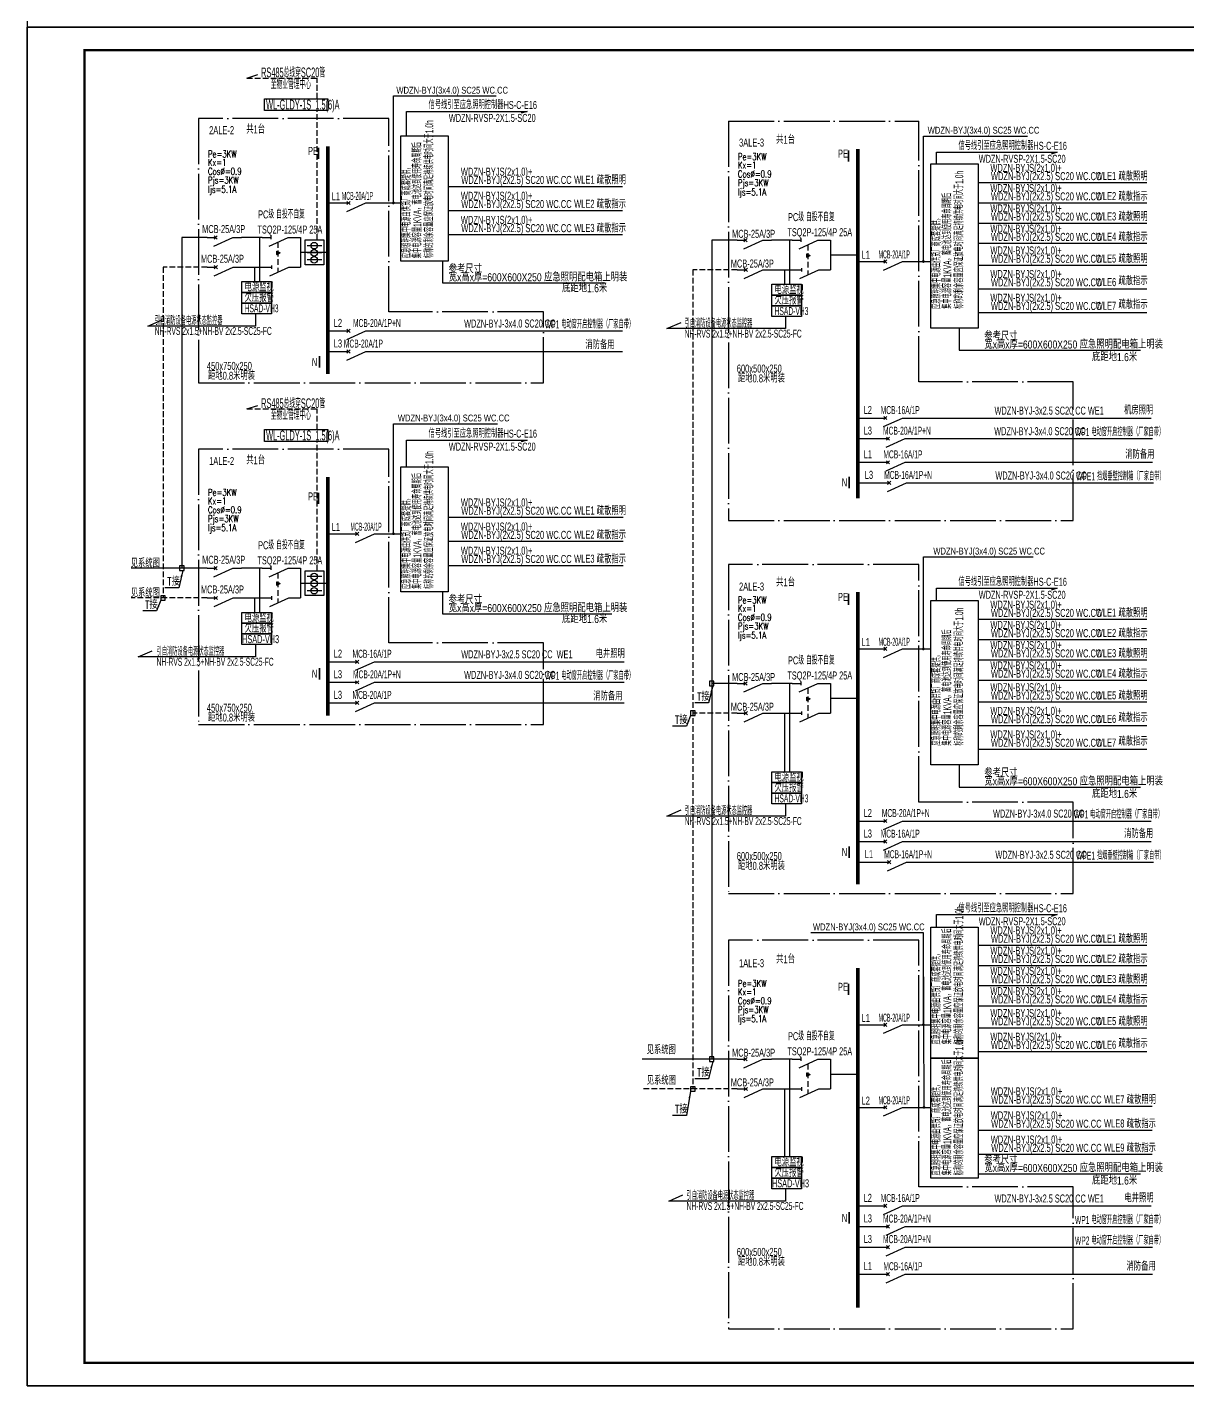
# Model space of a CAD drawing. Extents: x -118086 to 144314, y -110039 to 305761.
# Drawn here: x 27084 to 77795, y -110039 to -50639 of the extents above; entities that cross this region are included whole.
import ezdxf

# ---------------------------------------------------------------- set-up
doc = ezdxf.new("R2010")
doc.units = 0
doc.header["$LTSCALE"] = 1000
for name, pattern in [('CONTINOUS', [0]), ('DASH', [0.35, 0.25, -0.1]), ('DOTE', [2.42, 2, -0.2, 0.02, -0.2]), ('HIDDEN', [0.375, 0.25, -0.125])]:
    doc.linetypes.add(name, pattern=pattern)
doc.layers.get('0').update_dxf_attribs({"linetype": 'CONTINUOUS'})
for name, color, linetype in [('D-TEXT', 7, 'CONTINUOUS'), ('DIM-箱柜', 3, 'CONTINUOUS'), ('DQ', 7, 'CONTINOUS'), ('EL-1', 4, 'DASH'), ('EQUIP', 3, 'CONTINUOUS'), ('PUB_TEXT', 7, 'CONTINUOUS'), ('SIG_TEXT', 7, 'CONTINUOUS'), ('TEL_LEAD', 3, 'CONTINUOUS'), ('TEL_SYMB', 3, 'CONTINUOUS'), ('TEL_TEXT', 3, 'CONTINUOUS'), ('TEL_TITLE', 7, 'CONTINUOUS'), ('WIRE', 4, 'CONTINUOUS'), ('WIRE-照明', 1, 'CONTINUOUS'), ('XT', 6, 'CONTINUOUS'), ('内审意见修改', 2, 'CONTINUOUS')]:
    doc.layers.add(name, color=color, linetype=linetype)
doc.layers.add('内审要求修改2.10', color=6, linetype='CONTINUOUS', plot=False)
doc.layers.get('内审要求修改2.10').off()
doc.styles.add('_COMPLEX', font='ros.shx', dxfattribs={"width": 0.6, "bigfont": 'jd.shx'})
doc.styles.add('_HZTXT', font='ROS', dxfattribs={"width": 0.8, "bigfont": 'JD'})
doc.styles.add('_JD', font='ros.shx', dxfattribs={"width": 0.65, "bigfont": 'jd.shx'})
doc.styles.add('_TEL_DIM', font='ROMANS2', dxfattribs={"width": 0.8, "height": 3.5, "bigfont": 'HZDF2'})
doc.styles.add('B', font='ros.shx', dxfattribs={"width": 0.8, "bigfont": 'jd.shx'})
doc.styles.add('DIM_FONT', font='ROMANS', dxfattribs={"bigfont": 'HZTXT'})
doc.styles.add('JD', font='ros.shx', dxfattribs={"width": 0.8, "height": 600, "bigfont": 'hztxt.shx'})
doc.styles.get("Standard").update_dxf_attribs({"font": 'GBENOR', "bigfont": 'GBCBIG'})

# ---------------------------------------------------------------- blocks, each defined once
blk = doc.blocks.new('M_M7')
for p, q in [((-0.25, -0.2), (0, -0.75)), ((-0.047, -0.297), (0.047, -0.203)), ((-0.047, -0.203), (0.047, -0.297))]:
    blk.add_line(p, q)
for points in [[(0, 0), (0, -0.25)], [(0, -0.75), (0, -1)]]:
    blk.add_lwpolyline(points)
at = {"width": 0.8, "flags": 9}
blk.add_attdef('S', (0.25, -0.5), '', height=0.2, dxfattribs=at)
blk = doc.blocks.new('M_M8')
for p, q in [((-0.25, -0.2), (0, -0.75)), ((0.05, -0.25), (-0.05, -0.25))]:
    blk.add_line(p, q)
for points in [[(0, 0), (0, -0.25)], [(0, -0.75), (0, -1)]]:
    blk.add_lwpolyline(points)
at = {"style": 'DIM_FONT', "width": 0.8, "flags": 9}
blk.add_attdef('S', (0.25, -0.5), '', height=0.2, dxfattribs=at)
blk = doc.blocks.new('SADF AGF AERG AER GER')
at = {"layer": 'DIM-箱柜'}
blk.add_lwpolyline([(-462150, -1228514), (-378050, -1228514), (-378050, -1287914), (-462150, -1287914)], close=True, dxfattribs=at)
blk = doc.blocks.new('A$C6873132B')
at = {"layer": 'DIM-箱柜'}
blk.add_blockref('SADF AGF AERG AER GER', (378050, 1287914), dxfattribs=at)

msp = doc.modelspace()

# ---------------------------------------------------------------- linework, layer by layer
at = {"color": 0}
for p, q in [((36682, -52866, 0), (37159, -52715, 0)), ((36682, -67328, 0), (37159, -67177, 0))]:
    msp.add_line(p, q, dxfattribs=at)
at = {"linetype": 'DASH'}
for p, q in [((36682, -52866, 0), (39747, -52866, 0)), ((39747, -53766), (39747, -52866, 0)), ((39747, -59939), (39747, -54285)), ((36682, -67328, 0), (39747, -67328, 0)), ((39747, -68228), (39747, -67328, 0)), ((39747, -74401), (39747, -68747))]:
    msp.add_line(p, q, dxfattribs=at)
at = {"color": 0, "linetype": 'DOTE'}
for p, q in [((42888, -54628), (34574, -54628)), ((34574, -54628), (34574, -66189)), ((42888, -63091), (42888, -54628)), ((57727, -54745), (57727, -72210)), ((57727, -54745), (66041, -54745)), ((66041, -66148), (66041, -54745)), ((49638, -63091), (42888, -63091)), ((49638, -66189), (49638, -63091)), ((34574, -66189), (49638, -66189)), ((72792, -66148), (66041, -66148)), ((72792, -72210), (72792, -66148)), ((42888, -69091), (34574, -69091)), ((34574, -69091), (34574, -81132)), ((42888, -77553), (42888, -69091)), ((57727, -72210), (72792, -72210)), ((66041, -74125), (57727, -74125)), ((57727, -74125), (57727, -88515)), ((66041, -84517), (66041, -74125)), ((49638, -77553), (42888, -77553)), ((49638, -81132), (49638, -77553)), ((34574, -81132), (49638, -81132)), ((72792, -84517), (66041, -84517)), ((72792, -88515), (72792, -84517)), ((57727, -88515), (72792, -88515)), ((66041, -90556), (57727, -90556)), ((57727, -90556), (57727, -107547)), ((66041, -101346), (66041, -90556)), ((72792, -101346), (66041, -101346)), ((72792, -107547), (72792, -101346)), ((57727, -107547), (72792, -107547))]:
    msp.add_line(p, q, dxfattribs=at)
at = {"color": 2}
for points in [[(37460, -53766), (40217, -53766), (40217, -54285), (37460, -54285)], [(37460, -68228), (40217, -68228), (40217, -68747), (37460, -68747)]]:
    msp.add_lwpolyline(points, close=True, dxfattribs=at)
at = {"color": 1, "linetype": 'Continuous', "const_width": 72.9}
for points in [[(39815, -55909), (39815, -56405)], [(62968, -56025), (62968, -56522)], [(39850, -65020), (39850, -65531)], [(63004, -70287), (63004, -70797)], [(39815, -70989), (39815, -71486)], [(62968, -75405), (62968, -75902)], [(39850, -78649), (39850, -79159)], [(63004, -86447), (63004, -86957)], [(62968, -92455), (62968, -92952)], [(63004, -102441), (63004, -102951)]]:
    msp.add_lwpolyline(points, dxfattribs=at)
at = {"color": 0}
for points in [[(39231, -59939), (40040, -59939), (40040, -61027), (39231, -61027)], [(39231, -74401), (40040, -74401), (40040, -75490), (39231, -75490)]]:
    msp.add_lwpolyline(points, close=True, dxfattribs=at)
at = {"color": 2}
for centre in [(39625, -60192, 0), (39625, -60504, 0), (39625, -60814, 0), (39625, -74654, 0), (39625, -74966, 0), (39625, -75276, 0)]:
    msp.add_circle(centre, 143, dxfattribs=at)
at = {"layer": 'EL-1'}
for p, q in [((34952, -61133), (33019, -61133)), ((33019, -61133), (33019, -75595)), ((56173, -61249), (56173, -97061)), ((58106, -61249), (56173, -61249)), ((34952, -75595), (31631, -75595)), ((58106, -80629), (56173, -80629)), ((58106, -97061), (53952, -97061))]:
    msp.add_line(p, q, dxfattribs=at)
at = {"layer": 'EQUIP'}
for points in [[(33739, -74396), (33939, -74396), (33939, -74196), (33739, -74196)], [(32919, -75695), (33119, -75695), (33119, -75495), (32919, -75495)], [(56893, -79430), (57093, -79430), (57093, -79230), (56893, -79230)], [(56073, -80729), (56273, -80729), (56273, -80529), (56073, -80529)], [(56893, -95861), (57093, -95861), (57093, -95661), (56893, -95661)], [(56073, -97161), (56273, -97161), (56273, -96961), (56073, -96961)]]:
    msp.add_lwpolyline(points, close=True, dxfattribs=at)
at = {"layer": 'PUB_TEXT'}
for p, q in [((45228, -60868), (45228, -61823)), ((45228, -61823), (52331, -61823)), ((67809, -63794), (67809, -64763)), ((67809, -64763), (75735, -64763)), ((45228, -75330), (45228, -76285)), ((45228, -76285), (52630, -76285)), ((67809, -82890), (67809, -83859)), ((67809, -83859), (75735, -83859)), ((68632, -100764), (75735, -100764))]:
    msp.add_line(p, q, dxfattribs=at)
for points in [[(45228, -60868), (45228, -61823)], [(45228, -75330), (45228, -76285)]]:
    msp.add_lwpolyline(points, dxfattribs=at)
at = {"layer": 'TEL_LEAD'}
for p, q in [((43086, -58325), (43086, -53648)), ((43086, -53648), (47573, -53648)), ((66240, -60885), (66240, -55398)), ((66240, -60885), (66240, -55398)), ((66240, -55398), (70788, -55398)), ((43086, -72788), (43086, -67979)), ((43086, -67979), (47639, -67979)), ((66240, -77822), (66240, -73798)), ((66240, -77822), (66240, -73798)), ((66240, -73798), (71034, -73798)), ((33884, -74396), (33704, -75150)), ((33884, -74396), (33704, -75150)), ((33884, -74396), (33704, -75150)), ((33704, -75150), (33097, -75150)), ((32919, -75695), (32739, -76163)), ((32919, -75695), (32739, -76163)), ((32919, -75695), (32739, -76163)), ((32739, -76163), (32132, -76163)), ((57038, -79430), (56858, -80184)), ((57038, -79430), (56858, -80184)), ((57038, -79430), (56858, -80184)), ((56858, -80184), (56250, -80184)), ((56073, -80729), (55893, -81197)), ((56073, -80729), (55893, -81197)), ((56073, -80729), (55893, -81197)), ((55893, -81197), (55285, -81197)), ((66240, -90229), (61327, -90229)), ((66240, -94253), (66240, -90229)), ((66269, -97865), (66240, -90229)), ((57038, -95861), (56858, -96616)), ((57038, -95861), (56858, -96616)), ((57038, -95861), (56858, -96616)), ((56858, -96616), (56250, -96616)), ((56073, -97161), (55893, -98220)), ((56073, -97161), (55893, -98220)), ((56073, -97161), (55893, -98220)), ((55893, -98220), (55285, -98220))]:
    msp.add_line(p, q, dxfattribs=at)
at = {"layer": 'TEL_LEAD', "const_width": 60}
for points in [[(43086, -58355, 1), (43086, -58295, 1)], [(66240, -60915, 1), (66240, -60855, 1)], [(66240, -60915, 1), (66240, -60855, 1)], [(43086, -72818, 1), (43086, -72758, 1)], [(66240, -77852, 1), (66240, -77792, 1)], [(66240, -77852, 1), (66240, -77792, 1)], [(66240, -94283, 1), (66240, -94223, 1)], [(66269, -97895, 1), (66269, -97835, 1)]]:
    msp.add_lwpolyline(points, format="xyb", close=True, dxfattribs=at)
at = {"layer": 'TEL_LEAD'}
for points in [[(33884, -74396, 0, 80, 0), (33814, -74688, 0, 0, 0)], [(33884, -74396, 0, 80, 0), (33814, -74688, 0, 0, 0)], [(33884, -74396, 0, 80, 0), (33814, -74688, 0, 0, 0)], [(32919, -75695, 0, 80, 0), (32811, -75975, 0, 0, 0)], [(32919, -75695, 0, 80, 0), (32811, -75975, 0, 0, 0)], [(32919, -75695, 0, 80, 0), (32811, -75975, 0, 0, 0)], [(57038, -79430, 0, 80, 0), (56968, -79722, 0, 0, 0)], [(57038, -79430, 0, 80, 0), (56968, -79722, 0, 0, 0)], [(57038, -79430, 0, 80, 0), (56968, -79722, 0, 0, 0)], [(56073, -80729, 0, 80, 0), (55965, -81009, 0, 0, 0)], [(56073, -80729, 0, 80, 0), (55965, -81009, 0, 0, 0)], [(56073, -80729, 0, 80, 0), (55965, -81009, 0, 0, 0)], [(57038, -95861, 0, 80, 0), (56968, -96153, 0, 0, 0)], [(57038, -95861, 0, 80, 0), (56968, -96153, 0, 0, 0)], [(57038, -95861, 0, 80, 0), (56968, -96153, 0, 0, 0)], [(56073, -97161, 0, 80, 0), (56023, -97456, 0, 0, 0)], [(56073, -97161, 0, 80, 0), (56023, -97456, 0, 0, 0)], [(56073, -97161, 0, 80, 0), (56023, -97456, 0, 0, 0)]]:
    msp.add_lwpolyline(points, format="xyseb", dxfattribs=at)
at = {"layer": 'TEL_SYMB'}
for points in [[(45477, -55392), (45477, -60868), (43411, -60868), (43411, -55392)], [(68632, -56616), (68632, -63794), (66565, -63794), (66565, -56616)], [(45477, -69857), (45477, -75333), (43411, -75333), (43411, -69857)], [(68632, -75712), (68632, -82890), (66565, -82890), (66565, -75712)], [(68632, -89985), (68632, -95712), (66565, -95712), (66565, -89985)], [(68632, -95712), (68632, -100965), (66565, -100965), (66565, -95712)]]:
    msp.add_lwpolyline(points, close=True, dxfattribs=at)
at = {"layer": 'TEL_TITLE'}
for points in [[(27084, -50639), (111184, -50639), (111184, 8761), (27084, 8761)], [(27084, -110039), (111184, -110039), (111184, -50639), (27084, -50639)]]:
    msp.add_lwpolyline(points, close=True, dxfattribs=at)
at = {"layer": 'TEL_TITLE', "const_width": 100}
msp.add_lwpolyline([(29584, -109039), (110184, -109039), (110184, -51639), (29584, -51639)], close=True, dxfattribs=at)
at = {"layer": 'WIRE', "color": 4}
for p, q in [((39960, -60192, 0), (39317, -60192, 0)), ((39960, -60504, 0), (39317, -60504, 0)), ((39960, -60814, 0), (39317, -60814, 0)), ((39960, -74654, 0), (39317, -74654, 0)), ((39960, -74966, 0), (39317, -74966, 0)), ((39960, -75276, 0), (39317, -75276, 0))]:
    msp.add_line(p, q, dxfattribs=at)
at = {"layer": 'WIRE', "color": 6}
for p, q in [((32362, -63704), (32977, -63437)), ((55039, -63820), (55654, -63553)), ((37058, -63704), (32362, -63704)), ((60211, -63820), (55039, -63820)), ((31936, -78166), (32552, -77899)), ((37058, -78166), (31936, -78166)), ((55039, -85130), (55654, -84863)), ((60211, -85130), (55039, -85130)), ((55120, -101959), (55736, -101692)), ((60211, -101959), (55120, -101959))]:
    msp.add_line(p, q, dxfattribs=at)
at = {"layer": 'WIRE-照明'}
for p, q in [((48928, -54319), (48673, -54405)), ((72082, -56105), (71826, -56191)), ((45478, -57598), (53090, -57598)), ((68623, -57432), (76011, -57432)), ((40217, -58325), (40749, -58325)), ((41924, -58325), (43411, -58325)), ((45478, -58652), (53090, -58652)), ((68623, -58317), (76011, -58317)), ((68623, -59202), (76011, -59202)), ((38669, -59833), (39029, -59833)), ((39029, -59833), (39029, -61133)), ((45478, -59706), (53090, -59706)), ((61822, -59950), (62183, -59950)), ((62183, -59950), (62183, -61249)), ((37977, -60430), (37977, -60577)), ((37977, -60430), (38136, -60503)), ((37977, -60577), (38136, -60503)), ((39029, -60483), (40217, -60483)), ((61130, -60546), (61130, -60693)), ((61130, -60546), (61290, -60620)), ((68623, -60087), (76011, -60087)), ((38665, -61133), (39029, -61133)), ((61130, -60693), (61290, -60620)), ((62183, -60599), (63371, -60599)), ((63371, -60885), (64202, -60885)), ((65702, -60885), (66565, -60885)), ((68623, -61044), (76011, -61044)), ((61819, -61249), (62183, -61249)), ((68623, -62077), (76011, -62077)), ((68623, -63109), (76011, -63109)), ((40217, -63919), (40749, -63919)), ((41924, -63919), (53090, -63919)), ((40217, -64819), (40749, -64819)), ((41924, -64819), (53090, -64819)), ((63371, -67728), (64202, -67728)), ((65378, -67728), (76199, -67728)), ((48928, -68688), (48673, -68774)), ((63371, -68628), (64322, -68628)), ((65497, -68628), (76250, -68628)), ((63371, -69664), (64322, -69664)), ((65497, -69664), (76250, -69664)), ((63422, -70564), (64373, -70564)), ((65548, -70564), (76301, -70564)), ((45478, -72061), (53123, -72061)), ((40217, -72788), (41127, -72788)), ((42627, -72788), (43411, -72788)), ((45478, -73115), (53123, -73115)), ((45478, -74169), (53123, -74169)), ((38669, -74296), (39029, -74296)), ((39029, -74296), (39029, -75595)), ((37977, -74892), (37977, -75039)), ((37977, -74892), (38136, -74966)), ((37977, -75039), (38136, -74966)), ((39029, -74945), (40217, -74945)), ((72082, -75166), (71826, -75252)), ((38665, -75595), (39029, -75595)), ((68623, -76528), (76011, -76528)), ((68623, -77413), (76011, -77413)), ((40217, -78382), (41127, -78382)), ((42303, -78382), (53161, -78382)), ((63371, -77822), (64202, -77822)), ((65378, -77822), (66565, -77822)), ((65702, -77822), (66565, -77822)), ((68623, -78298), (76011, -78298)), ((40217, -79282), (41127, -79282)), ((42303, -79282), (53161, -79282)), ((61822, -79330), (62183, -79330)), ((62183, -79330), (62183, -80629)), ((68623, -79183), (76011, -79183)), ((40217, -80182), (41127, -80182)), ((42303, -80182), (53161, -80182)), ((61130, -79926), (61130, -80074)), ((61130, -79926), (61290, -80000)), ((61130, -80074), (61290, -80000)), ((62183, -79980), (63371, -79980)), ((68623, -80140), (76011, -80140)), ((61819, -80629), (62183, -80629)), ((68623, -81173), (76011, -81173)), ((68623, -82205), (76011, -82205)), ((63371, -85346), (64202, -85346)), ((65378, -85346), (76199, -85346)), ((63371, -86246), (64202, -86246)), ((65378, -86246), (76199, -86246)), ((63422, -87146), (64373, -87146)), ((65548, -87146), (76301, -87146)), ((72082, -89439), (71826, -89525)), ((68623, -90772), (76011, -90772)), ((68623, -91657), (76011, -91657)), ((68623, -92542), (76011, -92542)), ((68623, -93426), (76011, -93426)), ((63371, -94253), (64202, -94253)), ((63371, -94253), (64202, -94253)), ((65378, -94253), (66565, -94253)), ((65378, -94253), (66565, -94253)), ((65702, -94253), (66565, -94253)), ((68623, -94384), (76011, -94384)), ((68623, -95416), (76011, -95416)), ((61822, -95761), (62183, -95761)), ((62183, -95761), (62183, -97061)), ((61130, -96358), (61130, -96505)), ((61130, -96358), (61290, -96431)), ((61130, -96505), (61290, -96431)), ((62183, -96411), (63371, -96411)), ((61819, -97061), (62183, -97061)), ((63371, -97865), (64202, -97865)), ((65378, -97865), (66565, -97865)), ((65702, -97865), (66565, -97865)), ((68632, -97807), (76245, -97807)), ((68632, -98861), (76245, -98861)), ((68632, -99915), (76245, -99915)), ((63371, -102174), (64202, -102174)), ((65702, -102174), (76199, -102174)), ((63371, -103074), (64322, -103074)), ((65497, -103074), (76250, -103074)), ((65497, -103074), (76250, -103074)), ((63371, -103974), (64322, -103974)), ((65497, -103974), (76250, -103974)), ((63371, -105157), (64322, -105157)), ((65497, -105157), (76250, -105157))]:
    msp.add_line(p, q, dxfattribs=at)
at = {"layer": 'WIRE-照明', "linetype": 'Continuous'}
for p, q in [((34945, -59833), (33839, -59833)), ((33839, -59833), (33839, -74296)), ((37356, -59833), (36445, -59833)), ((56993, -59950), (56993, -95761)), ((58099, -59950), (56993, -59950)), ((60510, -59950), (59599, -59950)), ((36452, -61133), (37388, -61133)), ((59606, -61249), (60542, -61249)), ((34945, -74296), (31626, -74296)), ((37356, -74296), (36445, -74296)), ((36452, -75595), (37388, -75595)), ((58099, -79330), (56993, -79330)), ((60510, -79330), (59599, -79330)), ((59606, -80629), (60542, -80629)), ((58099, -95761), (53952, -95761)), ((60510, -95761), (59599, -95761)), ((59606, -97061), (60542, -97061))]:
    msp.add_line(p, q, dxfattribs=at)
at = {"layer": 'WIRE-照明', "linetype": 'HIDDEN'}
for p, q in [((38038, -60035), (38038, -61348)), ((61192, -60151), (61192, -61465)), ((38038, -74497), (38038, -75811)), ((61192, -79531), (61192, -80845)), ((61192, -95963), (61192, -97276))]:
    msp.add_line(p, q, dxfattribs=at)
at = {"layer": 'WIRE-照明'}
for points in [[(43661, -55392), (43661, -54319), (48928, -54319)], [(66815, -56616), (66815, -56105), (72082, -56105)], [(66815, -56616), (66815, -56105), (72082, -56105)], [(43661, -69857), (43661, -68688), (48928, -68688)], [(66815, -75712), (66815, -75166), (72082, -75166)], [(66815, -89985), (66815, -89439), (72082, -89439)]]:
    msp.add_lwpolyline(points, dxfattribs=at)
at = {"layer": 'WIRE-照明', "const_width": 160}
for points in [[(40217, -55843), (40217, -65804)], [(63371, -55959), (63371, -71243)], [(40217, -70305), (40217, -80747)], [(63371, -75339), (63371, -88118)], [(63371, -91771), (63371, -106621)]]:
    msp.add_lwpolyline(points, dxfattribs=at)
at = {"layer": 'XT'}
for p, q in [((37238, -59833), (37238, -61765)), ((60392, -59950), (60392, -61881)), ((37035, -61765), (37035, -61133)), ((60189, -61881), (60189, -61249)), ((37058, -63168), (37058, -63704)), ((60211, -63284), (60211, -63820)), ((37238, -74296), (37238, -76227)), ((37035, -76227), (37035, -75595)), ((37058, -77630), (37058, -78166)), ((60392, -79330), (60392, -83191)), ((60189, -83191), (60189, -80629)), ((60211, -84594), (60211, -85130)), ((60392, -95761), (60392, -100019)), ((60189, -100019), (60189, -97061)), ((60211, -101422), (60211, -101959))]:
    msp.add_line(p, q, dxfattribs=at)
for points in [[(36463, -61765), (37763, -61765), (37763, -62232), (36463, -62232)], [(36463, -62232), (37763, -62232), (37763, -62700), (36463, -62700)], [(59617, -61881), (60916, -61881), (60916, -62349), (59617, -62349)], [(59617, -62349), (60916, -62349), (60916, -62816), (59617, -62816)], [(36463, -62700), (37763, -62700), (37763, -63168), (36463, -63168)], [(59617, -62816), (60916, -62816), (60916, -63284), (59617, -63284)], [(36463, -76227), (37763, -76227), (37763, -76695), (36463, -76695)], [(36463, -76695), (37763, -76695), (37763, -77162), (36463, -77162)], [(36463, -77162), (37763, -77162), (37763, -77630), (36463, -77630)], [(59617, -83191), (60916, -83191), (60916, -83659), (59617, -83659)], [(59617, -83659), (60916, -83659), (60916, -84126), (59617, -84126)], [(59617, -84126), (60916, -84126), (60916, -84594), (59617, -84594)], [(59617, -100019), (60916, -100019), (60916, -100487), (59617, -100487)], [(59617, -100487), (60916, -100487), (60916, -100955), (59617, -100955)], [(59617, -100955), (60916, -100955), (60916, -101422), (59617, -101422)]]:
    msp.add_lwpolyline(points, close=True, dxfattribs=at)

# ---------------------------------------------------------------- block references
at = {"layer": 'DIM-箱柜'}
msp.add_blockref('SADF AGF AERG AER GER', (489234, 1177875), dxfattribs=at)
at = {"layer": 'DQ', "xscale": 1500, "yscale": 1500, "zscale": 1500, "rotation": 90}
for name, p in [('M_M7', (40749, -58325)), ('M_M7', (34945, -59833)), ('M_M8', (37356, -59833)), ('M_M7', (58099, -59950)), ('M_M8', (60510, -59950)), ('M_M7', (34952, -61133)), ('M_M8', (37388, -61133)), ('M_M7', (58106, -61249)), ('M_M8', (60542, -61249)), ('M_M7', (64202, -60885)), ('M_M7', (40749, -63919)), ('M_M7', (40749, -64819)), ('M_M7', (64202, -67728)), ('M_M7', (64322, -68628)), ('M_M7', (64322, -69664)), ('M_M7', (64373, -70564)), ('M_M7', (41127, -72788)), ('M_M7', (34945, -74296)), ('M_M8', (37356, -74296)), ('M_M7', (34952, -75595)), ('M_M8', (37388, -75595)), ('M_M7', (64202, -77822)), ('M_M7', (41127, -78382)), ('M_M7', (41127, -79282)), ('M_M7', (58099, -79330)), ('M_M8', (60510, -79330)), ('M_M7', (41127, -80182)), ('M_M7', (58106, -80629)), ('M_M8', (60542, -80629)), ('M_M7', (64202, -85346)), ('M_M7', (64202, -86246)), ('M_M7', (64373, -87146)), ('M_M7', (64202, -94253)), ('M_M7', (64202, -94253)), ('M_M7', (58099, -95761)), ('M_M8', (60510, -95761)), ('M_M7', (58106, -97061)), ('M_M8', (60542, -97061)), ('M_M7', (64202, -97865)), ('M_M7', (64202, -102174)), ('M_M7', (64322, -103074)), ('M_M7', (64322, -103974)), ('M_M7', (64322, -105157))]:
    msp.add_blockref(name, p, dxfattribs=at)
at = {"layer": '内审要求修改2.10'}
msp.add_blockref('A$C6873132B', (111184, -110039), dxfattribs=at)

# ---------------------------------------------------------------- texts
at = {"layer": 'D-TEXT', "color": 0, "style": '_HZTXT', "width": 0.45}
for s, height, p in [('RS485总线穿SC20管', 428.57, (37304, -52832, 0)), ('至物业管理中心', 428.6, (37727, -53344, 0)), ('WL-GLDY-1S  1.5(6)A', 428.57, (37523, -54238, 0)), ('RS485总线穿SC20管', 428.57, (37304, -67294, 0)), ('至物业管理中心', 428.6, (37727, -67807, 0)), ('WL-GLDY-1S  1.5(6)A', 428.57, (37523, -68701, 0))]:
    msp.add_text(s, height=height, dxfattribs=at).set_placement(p)
at = {"layer": 'PUB_TEXT', "style": '_HZTXT', "width": 0.6}
for s, p in [('信号线引至应急照明控制器HS-C-E16 ', (44621, -54214)), ('WDZN-RVSP-2X1.5-SC20', (45507, -54782)), ('信号线引至应急照明控制器HS-C-E16 ', (67775, -56000)), ('WDZN-RVSP-2X1.5-SC20', (68661, -56569)), ('信号线引至应急照明控制器HS-C-E16 ', (44621, -68583)), ('WDZN-RVSP-2X1.5-SC20', (45507, -69152)), ('信号线引至应急照明控制器HS-C-E16 ', (67775, -75061)), ('WDZN-RVSP-2X1.5-SC20', (68661, -75630)), ('信号线引至应急照明控制器HS-C-E16 ', (67775, -89334)), ('WDZN-RVSP-2X1.5-SC20', (68661, -89903))]:
    msp.add_text(s, height=350, dxfattribs=at).set_placement(p)
at = {"layer": 'PUB_TEXT', "style": '_HZTXT', "width": 0.5}
for s, p in [('标称的剩余容量应保证放电时间满足持续供电时间大于1.0h', (44828, -60736)), ('集中电源容量1KVA，蓄电池达到使用寿命周期后', (44307, -60736)), ('应急照明集中电源由供货厂商成套提供，', (43837, -60736)), ('标称的剩余容量应保证放电时间满足持续供电时间大于1.0h', (67982, -62950)), ('集中电源容量1KVA，蓄电池达到使用寿命周期后', (67462, -62950)), ('应急照明集中电源由供货厂商成套提供，', (66991, -62958)), ('标称的剩余容量应保证放电时间满足持续供电时间大于1.0h', (44828, -75201)), ('集中电源容量1KVA，蓄电池达到使用寿命周期后', (44307, -75201)), ('应急照明集中电源由供货厂商成套提供，', (43837, -75201)), ('标称的剩余容量应保证放电时间满足持续供电时间大于1.0h', (67982, -82046)), ('集中电源容量1KVA，蓄电池达到使用寿命周期后', (67462, -82046)), ('应急照明集中电源由供货厂商成套提供，', (66991, -82054)), ('标称的剩余容量应保证放电时间满足持续供电时间大于1.0h', (67982, -95106)), ('集中电源容量1KVA，蓄电池达到使用寿命周期后', (67462, -95106)), ('应急照明集中电源由供货厂商成套提供，', (66991, -95114)), ('标称的剩余容量应保证放电时间满足持续供电时间大于1.0h', (67982, -100833)), ('集中电源容量1KVA，蓄电池达到使用寿命周期后', (67462, -100833)), ('应急照明集中电源由供货厂商成套提供，', (66991, -100841))]:
    msp.add_text(s, height=350, rotation=90, dxfattribs=at).set_placement(p)
at = {"layer": 'SIG_TEXT'}
for s, height, style, width, p in [('Pe=3KW', 300, '_TEL_DIM', 0.75, (34981, -56335)), ('Kx=1', 300, '_TEL_DIM', 0.75, (34981, -56703)), ('Pe=3KW', 300, '_TEL_DIM', 0.75, (58135, -56451)), ('Cos%%C=0.9', 300, '_TEL_DIM', 0.75, (34981, -57094)), ('Cos%%C=0.9', 300, '_TEL_DIM', 0.75, (58135, -57210)), ('Kx=1', 300, '_TEL_DIM', 0.75, (58135, -56820)), ('Pjs=3KW', 300, '_TEL_DIM', 0.75, (34981, -57477)), ('Ijs=5.1A', 300, '_TEL_DIM', 0.75, (34981, -57876)), ('Pjs=3KW', 300, '_TEL_DIM', 0.75, (58135, -57594)), ('Ijs=5.1A', 300, '_TEL_DIM', 0.75, (58135, -57992)), ('参考尺寸', 350, '_HZTXT', 0.8, (45497, -61389, 0)), ('宽x高x厚=600X600X250 应急照明配电箱上明装 ', 350, '_HZTXT', 0.8, (45504, -61748, 0)), ('底距地1.6米', 350, '_HZTXT', 0.8, (50453, -62226, 0)), ('参考尺寸', 350, '_HZTXT', 0.8, (68901, -64330, 0)), ('宽x高x厚=600X600X250 应急照明配电箱上明装 ', 350, '_HZTXT', 0.8, (68907, -64688, 0)), ('底距地1.6米', 350, '_HZTXT', 0.8, (73607, -65239, 0)), ('Pe=3KW', 300, '_TEL_DIM', 0.75, (34981, -71132)), ('Kx=1', 300, '_TEL_DIM', 0.75, (34981, -71501)), ('Cos%%C=0.9', 300, '_TEL_DIM', 0.75, (34981, -71891)), ('Pjs=3KW', 300, '_TEL_DIM', 0.75, (34981, -72275)), ('Ijs=5.1A', 300, '_TEL_DIM', 0.75, (34981, -72673)), ('参考尺寸', 350, '_HZTXT', 0.8, (45497, -75852, 0)), ('宽x高x厚=600X600X250 应急照明配电箱上明装 ', 350, '_HZTXT', 0.8, (45504, -76210, 0)), ('Pe=3KW', 300, '_TEL_DIM', 0.75, (58135, -75832)), ('Kx=1', 300, '_TEL_DIM', 0.75, (58135, -76200)), ('底距地1.6米', 350, '_HZTXT', 0.8, (50453, -76688, 0)), ('Cos%%C=0.9', 300, '_TEL_DIM', 0.75, (58135, -76591)), ('Pjs=3KW', 300, '_TEL_DIM', 0.75, (58135, -76974)), ('Ijs=5.1A', 300, '_TEL_DIM', 0.75, (58135, -77372)), ('参考尺寸', 350, '_HZTXT', 0.8, (68901, -83425, 0)), ('宽x高x厚=600X600X250 应急照明配电箱上明装 ', 350, '_HZTXT', 0.8, (68907, -83784, 0)), ('底距地1.6米', 350, '_HZTXT', 0.8, (73607, -84335, 0)), ('Pe=3KW', 300, '_TEL_DIM', 0.75, (58135, -92598)), ('Cos%%C=0.9', 300, '_TEL_DIM', 0.75, (58135, -93357)), ('Kx=1', 300, '_TEL_DIM', 0.75, (58135, -92966)), ('Pjs=3KW', 300, '_TEL_DIM', 0.75, (58135, -93740)), ('Ijs=5.1A', 300, '_TEL_DIM', 0.75, (58135, -94138)), ('参考尺寸', 350, '_HZTXT', 0.8, (68901, -100330, 0)), ('宽x高x厚=600X600X250 应急照明配电箱上明装 ', 350, '_HZTXT', 0.8, (68907, -100689, 0)), ('底距地1.6米', 350, '_HZTXT', 0.8, (73607, -101240, 0))]:
    msp.add_text(s, height=height, dxfattribs=dict(at, style=style, width=width)).set_placement(p)
at = {"layer": 'TEL_LEAD', "color": 7, "width": 0.8}
for s, height, style, p in [('WDZN-BYJ(3x4.0) SC25 WC.CC', 300, 'JD', (43214, -53545)), ('WDZN-BYJ(3x4.0) SC25 WC.CC', 300, 'JD', (66430, -55295)), ('WDZN-BYJ(3x4.0) SC25 WC.CC', 300, 'JD', (43280, -67876)), ('WDZN-BYJ(3x4.0) SC25 WC.CC', 300, 'JD', (66676, -73695)), ('T接', 347.2, '_TEL_DIM', (33202, -75050)), ('T接', 347.2, '_TEL_DIM', (32237, -76063)), ('T接', 347.2, '_TEL_DIM', (56355, -80084)), ('T接', 347.2, '_TEL_DIM', (55390, -81097)), ('WDZN-BYJ(3x4.0) SC25 WC.CC', 300, 'JD', (61417, -90126)), ('T接', 347.2, '_TEL_DIM', (56355, -96515)), ('T接', 347.2, '_TEL_DIM', (55390, -98120))]:
    msp.add_text(s, height=height, dxfattribs=dict(at, style=style)).set_placement(p)
at = {"layer": 'TEL_TEXT', "ltscale": 2, "style": '_COMPLEX'}
for s, width, p in [('2ALE-2', 0.7, (35033, -55317)), ('3ALE-3', 0.7, (58187, -55860)), ('WDZN-BYJS(2x1.0)+', 0.7, (46032, -57130)), ('WDZN-BYJS(2x1.0)+', 0.7, (69168, -56964)), ('WDZN-BYJ(2x2.5) SC20 WC.CC', 0.7, (69195, -57327)), ('WLE1', 0.7, (73774, -57317)), ('疏散照明', 0.7, (74766, -57337)), ('WDZN-BYJ(2x2.5) SC20 WC.CC', 0.7, (46050, -57493)), ('WLE1', 0.7, (50981, -57483)), ('疏散照明', 0.7, (51973, -57503)), ('WDZN-BYJS(2x1.0)+', 0.7, (69168, -57849)), ('L1', 0.7, (40387, -58205)), ('WDZN-BYJS(2x1.0)+', 0.7, (46032, -58184)), ('WDZN-BYJ(2x2.5) SC20 WC.CC', 0.7, (46050, -58547)), ('WLE2', 0.7, (50981, -58537)), ('疏散指示', 0.7, (51973, -58557)), ('WDZN-BYJ(2x2.5) SC20 WC.CC', 0.7, (69195, -58212)), ('WLE2', 0.7, (73774, -58202)), ('疏散指示', 0.7, (74766, -58222)), ('WDZN-BYJS(2x1.0)+', 0.7, (69168, -58734)), ('WDZN-BYJ(2x2.5) SC20 WC.CC', 0.7, (69195, -59097)), ('WLE3', 0.7, (73774, -59087)), ('疏散照明', 0.7, (74766, -59106)), ('WDZN-BYJS(2x1.0)+', 0.7, (46032, -59238)), ('WDZN-BYJ(2x2.5) SC20 WC.CC', 0.7, (46050, -59601)), ('WLE3', 0.7, (50981, -59591)), ('疏散指示', 0.7, (51973, -59611)), ('WDZN-BYJS(2x1.0)+', 0.7, (69168, -59619)), ('WDZN-BYJ(2x2.5) SC20 WC.CC', 0.7, (69195, -59982)), ('WLE4', 0.7, (73774, -59972)), ('疏散指示', 0.7, (74766, -59991)), ('L1', 0.7, (63541, -60764)), ('WDZN-BYJS(2x1.0)+', 0.7, (69168, -60576)), ('WDZN-BYJ(2x2.5) SC20 WC.CC', 0.7, (69195, -60939)), ('WLE5', 0.7, (73774, -60929)), ('疏散照明', 0.7, (74766, -60949)), ('WDZN-BYJS(2x1.0)+', 0.7, (69168, -61608)), ('WDZN-BYJ(2x2.5) SC20 WC.CC', 0.7, (69195, -61972)), ('WLE6', 0.7, (73774, -61961)), ('疏散指示', 0.7, (74766, -61913)), ('欠压报警', 0.7, (36586, -62644, 37)), ('电源监视', 0.7, (36582, -62190, 37)), ('电源监视', 0.7, (59736, -62306, 37)), ('WDZN-BYJS(2x1.0)+', 0.7, (69168, -62641)), ('HSAD-VH3', 0.5, (36586, -63106)), ('欠压报警', 0.7, (59739, -62760, 37)), ('HSAD-VH3', 0.5, (59740, -63223)), ('WDZN-BYJ(2x2.5) SC20 WC.CC', 0.7, (69195, -63004)), ('WLE7', 0.7, (73774, -62994)), ('疏散指示', 0.7, (74766, -62946)), ('引自消防设备电源状态监控器 ', 0.5, (32658, -63653)), ('L2', 0.7, (40477, -63742)), ('MCB-20A/1P+N', 0.5, (41318, -63747)), ('WDZN-BYJ-3x4.0 SC20 CC', 0.6, (46176, -63770)), ('WP1 电动窗开启控制器（厂家自带）', 0.5, (49704, -63808)), ('引自消防设备电源状态监控器 ', 0.5, (55812, -63770)), ('NH-RVS 2x1.5+NH-BV 2x2.5-SC25-FC ', 0.5, (32658, -64095)), ('NH-RVS 2x1.5+NH-BV 2x2.5-SC25-FC ', 0.5, (55812, -64212)), ('L3', 0.7, (40477, -64642)), ('消防备用', 0.7, (51473, -64708)), ('L2', 0.7, (63630, -67550)), ('WDZN-BYJ-3x2.5 SC20 CC WE1', 0.6, (69351, -67578)), ('机房照明', 0.7, (75012, -67564)), ('L3', 0.7, (63630, -68450)), ('MCB-20A/1P+N', 0.5, (64478, -68455)), ('WDZN-BYJ-3x4.0 SC20 CC', 0.6, (69336, -68478)), ('WP1 电动窗开启控制器（厂家自带）', 0.5, (72865, -68516)), ('1ALE-2', 0.7, (35033, -69779)), ('L1', 0.7, (63630, -69486)), ('消防备用', 0.7, (75063, -69501)), ('L3', 0.7, (63681, -70386)), ('MCB-16A/1P+N', 0.5, (64529, -70391)), ('WDZN-BYJ-3x4.0 SC20 CC', 0.6, (69387, -70415)), ('WPE1 挡烟垂壁控制箱（厂家自带）', 0.5, (72916, -70453)), ('WDZN-BYJS(2x1.0)+', 0.7, (46032, -71592)), ('WDZN-BYJ(2x2.5) SC20 WC.CC', 0.7, (46050, -71956)), ('WLE1', 0.7, (50981, -71945)), ('疏散照明', 0.7, (51973, -71965)), ('L1', 0.7, (40387, -72667)), ('WDZN-BYJS(2x1.0)+', 0.7, (46032, -72646)), ('WDZN-BYJ(2x2.5) SC20 WC.CC', 0.7, (46050, -73010)), ('WLE2', 0.7, (50981, -72999)), ('疏散指示', 0.7, (51973, -73019)), ('WDZN-BYJS(2x1.0)+', 0.7, (46032, -73700)), ('WDZN-BYJ(2x2.5) SC20 WC.CC', 0.7, (46050, -74064)), ('WLE3', 0.7, (50981, -74053)), ('疏散指示', 0.7, (51973, -74073)), ('2ALE-3', 0.7, (58187, -75270)), ('WDZN-BYJS(2x1.0)+', 0.7, (69168, -76060)), ('电源监视', 0.7, (36582, -76652, 37)), ('WDZN-BYJS(2x1.0)+', 0.7, (69168, -76944)), ('WDZN-BYJ(2x2.5) SC20 WC.CC', 0.7, (69195, -76423)), ('WLE1', 0.7, (73774, -76413)), ('疏散照明', 0.7, (74766, -76432)), ('HSAD-VH3', 0.6, (36472, -77569)), ('欠压报警', 0.7, (36586, -77106, 37)), ('WDZN-BYJ(2x2.5) SC20 WC.CC', 0.7, (69195, -77308)), ('WLE2', 0.7, (73774, -77298)), ('疏散指示', 0.7, (74766, -77317)), ('引自消防设备电源状态监控器 ', 0.5, (32739, -78116)), ('L1', 0.7, (63541, -77701)), ('WDZN-BYJS(2x1.0)+', 0.7, (69168, -77829)), ('疏散照明', 0.7, (74766, -78202)), ('NH-RVS 2x1.5+NH-BV 2x2.5-SC25-FC ', 0.5, (32739, -78558)), ('L2', 0.7, (40477, -78204)), ('WDZN-BYJ-3x2.5 SC20 CC  WE1', 0.6, (46050, -78232)), ('电井照明', 0.7, (51920, -78218)), ('WDZN-BYJS(2x1.0)+', 0.7, (69168, -78714)), ('WDZN-BYJ(2x2.5) SC20 WC.CC', 0.7, (69195, -78193)), ('WLE3', 0.7, (73774, -78183)), ('L3', 0.7, (40477, -79104)), ('MCB-20A/1P+N', 0.5, (41318, -79109)), ('WDZN-BYJ-3x4.0 SC20 CC', 0.6, (46176, -79132)), ('WP1 电动窗开启控制器（厂家自带）', 0.5, (49704, -79170)), ('WDZN-BYJ(2x2.5) SC20 WC.CC', 0.7, (69195, -79078)), ('WLE4', 0.7, (73774, -79068)), ('疏散指示', 0.7, (74766, -79087)), ('WDZN-BYJS(2x1.0)+', 0.7, (69168, -79672)), ('L3', 0.7, (40477, -80004)), ('消防备用', 0.7, (51819, -80070)), ('WDZN-BYJ(2x2.5) SC20 WC.CC', 0.7, (69195, -80035)), ('WLE5', 0.7, (73774, -80025)), ('疏散照明', 0.7, (74766, -80044)), ('WDZN-BYJS(2x1.0)+', 0.7, (69168, -80704)), ('WDZN-BYJ(2x2.5) SC20 WC.CC', 0.7, (69195, -81068)), ('WLE6', 0.7, (73774, -81057)), ('疏散指示', 0.7, (74766, -81009)), ('WDZN-BYJS(2x1.0)+', 0.7, (69168, -81736)), ('WDZN-BYJ(2x2.5) SC20 WC.CC', 0.7, (69195, -82100)), ('WLE7', 0.7, (73774, -82090)), ('疏散指示', 0.7, (74766, -82041)), ('欠压报警', 0.7, (59739, -84070, 37)), ('电源监视', 0.7, (59736, -83616, 37)), ('HSAD-VH3', 0.5, (59740, -84533)), ('引自消防设备电源状态监控器 ', 0.5, (55812, -85080)), ('L2', 0.7, (63630, -85168)), ('MCB-20A/1P+N', 0.5, (64427, -85173)), ('WDZN-BYJ-3x4.0 SC20 CC', 0.6, (69285, -85196)), ('WP1 电动窗开启控制器（厂家自带）', 0.5, (72814, -85234)), ('NH-RVS 2x1.5+NH-BV 2x2.5-SC25-FC ', 0.5, (55812, -85522)), ('L3', 0.7, (63630, -86068)), ('消防备用', 0.7, (75011, -86082)), ('L1', 0.7, (63681, -86968)), ('MCB-16A/1P+N', 0.5, (64529, -86973)), ('WDZN-BYJ-3x2.5 SC20 CC', 0.6, (69387, -86996)), ('WPE1 挡烟垂壁控制箱（厂家自带）', 0.5, (72916, -87034)), ('WDZN-BYJS(2x1.0)+', 0.7, (69168, -90303)), ('疏散照明', 0.7, (74766, -90676)), ('WDZN-BYJS(2x1.0)+', 0.7, (69168, -91188)), ('WDZN-BYJ(2x2.5) SC20 WC.CC', 0.7, (69195, -90667)), ('WLE1', 0.7, (73774, -90660)), ('1ALE-3', 0.7, (58187, -91736)), ('WDZN-BYJ(2x2.5) SC20 WC.CC', 0.7, (69195, -91552)), ('WLE2', 0.7, (73774, -91541)), ('疏散指示', 0.7, (74766, -91561)), ('WDZN-BYJS(2x1.0)+', 0.7, (69168, -92073)), ('WDZN-BYJ(2x2.5) SC20 WC.CC', 0.7, (69195, -92436)), ('疏散照明', 0.7, (74766, -92446)), ('WDZN-BYJS(2x1.0)+', 0.7, (69168, -92958)), ('WLE3', 0.7, (73774, -92426)), ('WDZN-BYJ(2x2.5) SC20 WC.CC', 0.7, (69195, -93321)), ('WLE4', 0.7, (73774, -93311)), ('疏散指示', 0.7, (74766, -93331)), ('L1', 0.7, (63541, -94133)), ('L1', 0.7, (63541, -94133)), ('WDZN-BYJS(2x1.0)+', 0.7, (69168, -93915)), ('WDZN-BYJ(2x2.5) SC20 WC.CC', 0.7, (69195, -94279)), ('WLE5', 0.7, (73774, -94268)), ('疏散照明', 0.7, (74766, -94288)), ('WDZN-BYJS(2x1.0)+', 0.7, (69168, -94948)), ('WDZN-BYJ(2x2.5) SC20 WC.CC', 0.7, (69195, -95311)), ('WLE6', 0.7, (73774, -95301)), ('疏散指示', 0.7, (74766, -95253)), ('L2', 0.7, (63541, -97744)), ('WDZN-BYJS(2x1.0)+', 0.7, (69186, -97338)), ('WDZN-BYJ(2x2.5) SC20 WC.CC', 0.7, (69204, -97702)), ('WLE7', 0.7, (74135, -97691)), ('疏散照明', 0.7, (75127, -97711)), ('WDZN-BYJS(2x1.0)+', 0.7, (69186, -98392)), ('WDZN-BYJ(2x2.5) SC20 WC.CC', 0.7, (69204, -98756)), ('WLE8', 0.7, (74135, -98745)), ('疏散指示', 0.7, (75127, -98765)), ('WDZN-BYJS(2x1.0)+', 0.7, (69186, -99446)), ('WDZN-BYJ(2x2.5) SC20 WC.CC', 0.7, (69204, -99810)), ('WLE9', 0.7, (74135, -99799)), ('疏散指示', 0.7, (75127, -99819)), ('电源监视', 0.7, (59736, -100444, 37)), ('欠压报警', 0.7, (59739, -100899, 37)), ('引自消防设备电源状态监控器 ', 0.5, (55893, -101908)), ('HSAD-VH3', 0.6, (59626, -101361)), ('NH-RVS 2x1.5+NH-BV 2x2.5-SC25-FC ', 0.5, (55893, -102350)), ('L2', 0.7, (63630, -101996)), ('WDZN-BYJ-3x2.5 SC20 CC WE1', 0.6, (69351, -102024)), ('电井照明', 0.7, (75027, -102011)), ('L3', 0.7, (63630, -102896)), ('MCB-20A/1P+N', 0.5, (64478, -102901)), ('WP1 电动窗开启控制器（厂家自带）', 0.5, (72865, -102963)), ('L3', 0.7, (63630, -103796)), ('MCB-20A/1P+N', 0.5, (64478, -103801)), ('WP2 电动窗开启控制器（厂家自带）', 0.5, (72865, -103863)), ('L1', 0.7, (63630, -104979)), ('消防备用', 0.7, (75120, -104993))]:
    msp.add_text(s, height=350, dxfattribs=dict(at, width=width)).set_placement(p)
at = {"layer": 'TEL_TEXT', "linetype": 'Continuous', "style": 'B', "oblique": 0.7}
for s, width, p in [('共1台', 0.7, (36653, -55286)), ('共1台', 0.7, (59806, -55736)), ('TSQ2P-125/4P 25A', 0.6, (37144, -59661)), ('TSQ2P-125/4P 25A', 0.6, (60297, -59778)), ('距地0.8米明装', 0.7, (34986, -66054)), ('600x500x250', 0.7, (58086, -65740)), ('距地0.8米明装', 0.7, (58140, -66170)), ('共1台', 0.7, (36653, -69749)), ('见系统图', 0.7, (31603, -74257)), ('TSQ2P-125/4P 25A', 0.6, (37144, -74124)), ('共1台', 0.7, (59806, -75087)), ('见系统图', 0.7, (31608, -75556)), ('TSQ2P-125/4P 25A', 0.6, (60297, -79158)), ('450x750x250', 0.7, (34932, -80567)), ('距地0.8米明装', 0.7, (34986, -80997)), ('600x500x250', 0.7, (58086, -87050)), ('距地0.8米明装', 0.7, (58140, -87480)), ('共1台', 0.7, (59806, -91565)), ('见系统图', 0.7, (54148, -95534)), ('TSQ2P-125/4P 25A', 0.6, (60297, -95589)), ('见系统图', 0.7, (54153, -96870)), ('600x500x250', 0.7, (58086, -104360)), ('距地0.8米明装', 0.7, (58140, -104790))]:
    msp.add_text(s, height=350, dxfattribs=dict(at, width=width)).set_placement(p)
at = {"layer": 'TEL_TEXT', "color": 1, "linetype": 'Continuous', "style": 'B', "oblique": 0.7, "width": 0.7}
for s, p in [('PE', (39352, -56224)), ('PE', (62506, -56340)), ('N', (39520, -65450)), ('N', (62674, -70716)), ('PE', (39352, -71328)), ('PE', (62506, -75720)), ('N', (39520, -79078)), ('N', (62674, -86876)), ('PE', (62506, -92770)), ('N', (62674, -102870))]:
    msp.add_text(s, height=350, dxfattribs=at).set_placement(p)
at = {"layer": 'TEL_TEXT', "linetype": 'Continuous', "style": 'B', "width": 0.55}
for p in [(37175, -59001), (60328, -59118), (37175, -73464), (60328, -78498), (60328, -94929)]:
    msp.add_text('PC级 自投不自复', height=350, dxfattribs=at).set_placement(p)
at = {"layer": '内审意见修改', "ltscale": 2}
for s, style, width, p in [('MCB-20A/1P', '_COMPLEX', 0.4, (40831, -58189)), ('MCB-25A/3P', '_JD', 0.55, (34731, -59640)), ('MCB-25A/3P', '_JD', 0.55, (57885, -59848)), ('MCB-25A/3P', '_JD', 0.55, (34677, -60939)), ('MCB-20A/1P', '_COMPLEX', 0.4, (64284, -60749)), ('MCB-25A/3P', '_JD', 0.55, (57830, -61147)), ('MCB-20A/1P', '_COMPLEX', 0.5, (40921, -64647)), ('MCB-16A/1P', '_COMPLEX', 0.5, (64375, -67555)), ('MCB-16A/1P', '_COMPLEX', 0.5, (64494, -69491)), ('MCB-20A/1P', '_COMPLEX', 0.4, (41209, -72652)), ('MCB-25A/3P', '_JD', 0.55, (34731, -74098)), ('MCB-25A/3P', '_JD', 0.55, (34677, -75397)), ('MCB-20A/1P', '_COMPLEX', 0.4, (64284, -77686)), ('MCB-16A/1P', '_COMPLEX', 0.5, (41299, -78209)), ('MCB-25A/3P', '_JD', 0.55, (57885, -79225)), ('MCB-20A/1P', '_COMPLEX', 0.5, (41299, -80009)), ('MCB-25A/3P', '_JD', 0.55, (57830, -80524)), ('MCB-16A/1P', '_COMPLEX', 0.5, (64375, -86073)), ('MCB-20A/1P', '_COMPLEX', 0.4, (64284, -94117)), ('MCB-20A/1P', '_COMPLEX', 0.4, (64284, -94117)), ('MCB-25A/3P', '_JD', 0.55, (57885, -95648)), ('MCB-25A/3P', '_JD', 0.55, (57830, -96947)), ('MCB-20A/1P', '_COMPLEX', 0.4, (64284, -97729)), ('MCB-16A/1P', '_COMPLEX', 0.5, (64375, -102001)), ('MCB-16A/1P', '_COMPLEX', 0.5, (64494, -104984))]:
    msp.add_text(s, height=350, dxfattribs=dict(at, style=style, width=width)).set_placement(p)
at = {"layer": '内审意见修改', "linetype": 'Continuous', "style": 'B', "oblique": 0.7, "width": 0.7}
msp.add_text('450x750x250', height=350, dxfattribs=at).set_placement((34932, -65624))

doc.saveas('drawing.dxf')
